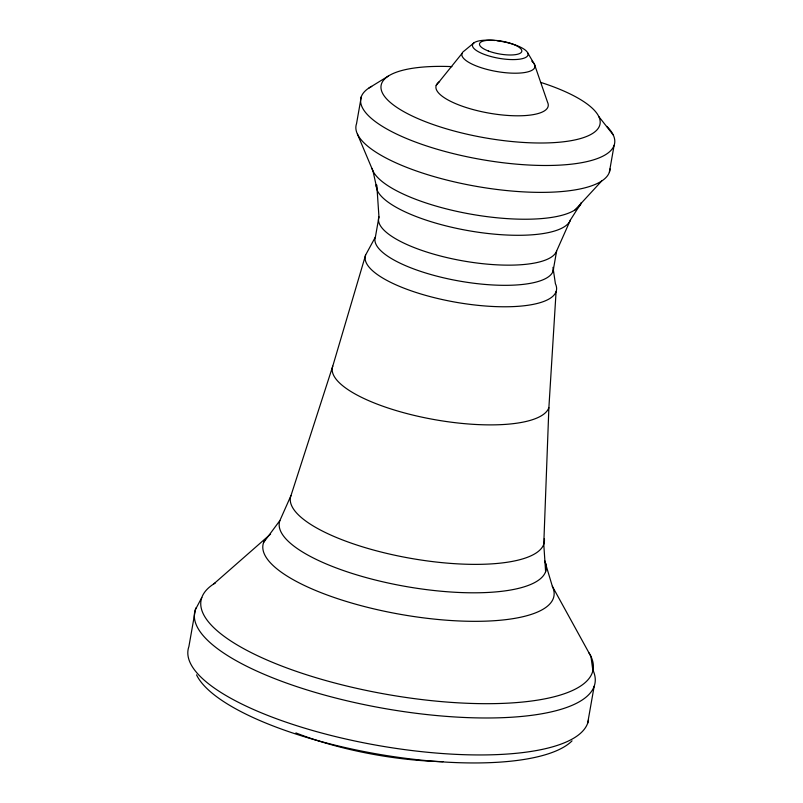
<?xml version="1.0" encoding="UTF-8"?>
<svg xmlns="http://www.w3.org/2000/svg" width="803" height="803" viewBox="0 0 803 803"><rect width="100%" height="100%" fill="white"/><g stroke="black" fill="none" stroke-linecap="round" stroke-linejoin="round"><path stroke-width="1.2" d="M556.088 291.609L548.881 407.673L543.772 544.243L545.618 571.646M361.28 96.782L356.542 123.662A128.871 38.966 10 0 0 475.286 186.166A128.871 38.966 10 0 0 610.039 168.921M263.565 542.567L279.876 520.575L290.947 495.652L332.763 366.138L365.616 255.013L375.402 237.026L378.956 216.87L376.808 185.102M553.076 271.173L556.63 251.008L570.481 219.861L581.482 202.567A106.658 32.25 10 0 1 475.788 214.993A106.658 32.25 10 0 1 372.05 168.439M609.367 172.243L614.104 145.363M587.666 723.192L594.18 686.234M201.794 597.542L195.41 609.607L188.896 646.566A203.269 61.46 10 0 0 373.064 744.592A203.269 61.46 10 0 0 588.519 719.859M436.21 85.429L462.026 53.44M575.099 209.854L601.648 181.046M213.718 583.952L270.581 534.085M474.262 42.619L464.244 50.91A37.068 11.212 10 0 0 499.376 71.949A37.068 11.212 10 0 0 531.777 61.128M368.999 87.979L388.2 76.144M598.857 116.626L613.211 134.904M527.732 52.888L534.497 64.411L547.566 102.282A56.973 17.224 10 0 1 486.257 112.611A56.973 17.224 10 0 1 439.622 81.535M544.675 560.655L552.334 586.27L590.948 656.442L592.775 669.742A203.269 61.46 10 0 1 396.742 710.545A203.269 61.46 10 0 1 196.253 607.59M357.435 134.111L372.993 171.019L377.33 190.622A98.809 29.872 10 0 0 476.189 231.937A98.809 29.872 10 0 0 570.481 219.861M552.966 267.339L555.415 283.74A97.093 29.36 10 0 1 463.441 303.484A97.093 29.36 10 0 1 365.616 255.013M497.067 40.762A28.215 8.532 10 0 1 526.095 57.204A28.215 8.532 10 0 1 478.889 51.994A28.215 8.532 10 0 1 494.688 40.501M572.037 740.858A194.878 58.93 10 0 1 376.446 753.866A194.878 58.93 10 0 1 196.554 674.851M588.96 652.839A199.074 60.195 10 0 1 379.759 693.099A199.074 60.195 10 0 1 215.425 582.888M552.334 586.27A147.722 44.667 10 0 1 407.221 615.5A147.722 44.667 10 0 1 265.01 539.606M545.669 563.194A135.456 40.963 10 0 1 412.491 587.605A135.456 40.963 10 0 1 279.876 520.575M544.354 538.592A128.871 38.966 10 0 1 413.404 558.808A128.871 38.966 10 0 1 290.947 495.652M548.881 407.673A110.162 33.304 10 0 1 429.555 418.704A110.162 33.304 10 0 1 332.763 366.138M553.548 268.834A90.568 27.382 10 0 1 458.854 280.96A90.568 27.382 10 0 1 375.402 237.026M556.63 251.008A90.568 27.382 10 0 1 458.533 260.072A90.568 27.382 10 0 1 378.956 216.87M376.216 187.069A98.809 29.872 10 0 1 376.155 184.79M606.887 126.392A128.871 38.966 10 0 1 483.446 159.877A128.871 38.966 10 0 1 371.719 86.373M540.489 82.318A111.165 33.616 10 0 1 573.111 140.304A111.165 33.616 10 0 1 400.496 109.72A111.165 33.616 10 0 1 451.908 66.619M442.935 761.656A147.431 44.577 10 0 1 295.905 732.918M488.214 50.93A21.48 6.494 10 0 0 521.719 51.633A21.48 6.494 10 0 0 492.018 40.2A21.48 6.494 10 0 0 488.214 50.93"/></g></svg>
